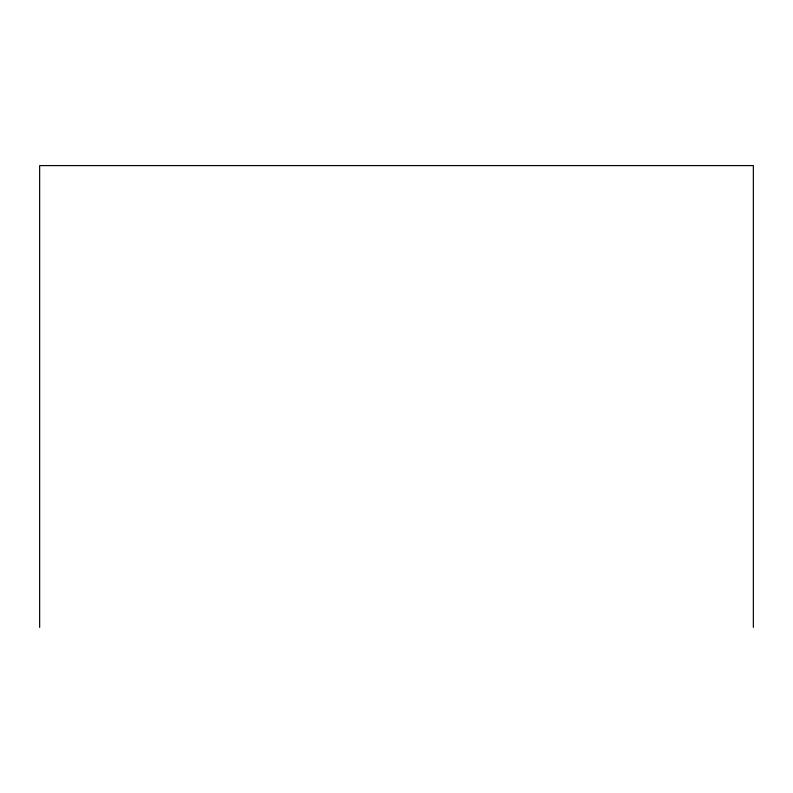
<?xml version="1.0" encoding="UTF-8"?>
<svg xmlns="http://www.w3.org/2000/svg" width="793" height="793" viewBox="0 0 793 793"><rect width="100%" height="100%" fill="white"/><g stroke="black" fill="none" stroke-linecap="round" stroke-linejoin="round"><path stroke-width="1.19" d="M753.35 627.412L753.35 165.588L39.65 165.588L39.65 627.412"/></g></svg>
